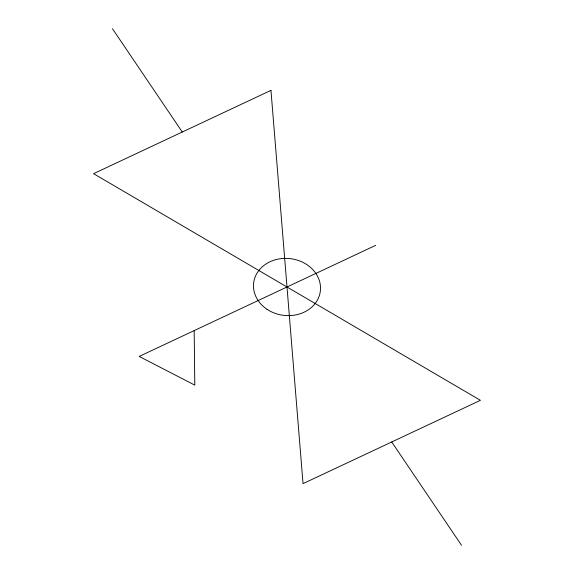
<?xml version="1.0" encoding="UTF-8"?>
<svg xmlns="http://www.w3.org/2000/svg" width="574" height="574" viewBox="0 0 574 574"><rect width="100%" height="100%" fill="white"/><g stroke="black" fill="none" stroke-linecap="round" stroke-linejoin="round"><path stroke-width="0.86" d="M375.69 245.342L139.181 356.432L194.801 385.132L194.184 330.595M112.461 28.7L182.274 132.02M391.726 441.98L461.539 545.3M270.964 90.362L93.584 173.678L480.416 400.322L303.036 483.638L270.964 90.362M267.068 309.329A33.601 28.556 7.1 0 0 320.314 291.362A33.601 28.556 7.1 0 0 273.619 260.302A33.601 28.556 7.1 0 0 267.068 309.329"/></g></svg>
